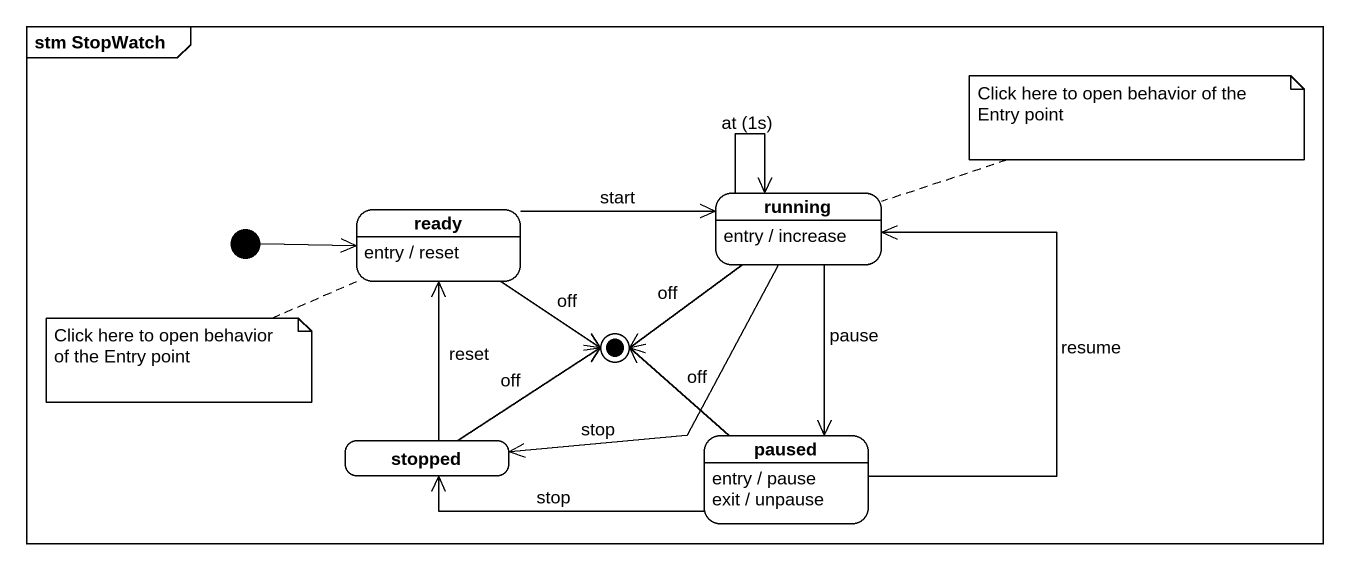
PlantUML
@startuml
mainframe stm StopWatch
hide empty description
state ready
ready : entry / reset
state running
running : entry / increase
state stopped
state paused
paused : entry / pause
paused : exit / unpause
[*] -right-> ready
ready -right-> running : start
running --> running : at (1s)
running --> stopped : stop
running --> paused : pause
stopped -up-> ready : reset
paused -up-> running : resume
paused -left-> stopped : stop
ready -right-> [*] : off
running --> [*] : off
stopped -right-> [*] : off
paused -up-> [*] : off
note right of running : Click here to open behavior of the Entry point
note left of ready : Click here to open behavior of the Entry point
@enduml
